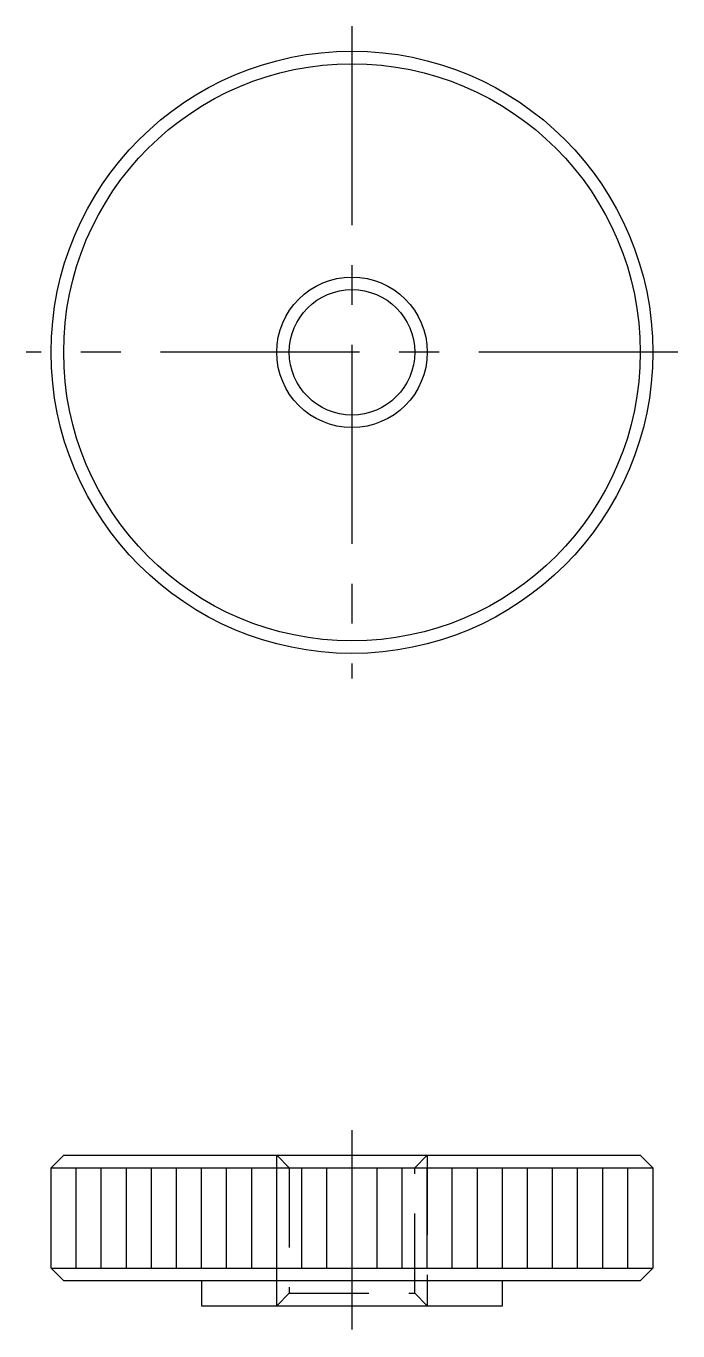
# Model space of a CAD drawing. Extents: x 10 to 156, y 10 to 144.
# Drawn here: x 129.8 to 155.8, y 92 to 144 of the extents above; entities outside this region: 2.
import ezdxf

# ---------------------------------------------------------------- set-up
doc = ezdxf.new("R2010")
doc.units = 0
doc.header["$LTSCALE"] = 0.25
doc.linetypes.add('CENTER', pattern=[50.8, 31.75, -6.35, 6.35, -6.35])
doc.linetypes.add('DASHED', pattern=[19.05, 12.7, -6.35])
doc.layers.get('0').update_dxf_attribs({"linetype": 'CONTINUOUS'})
doc.layers.add('CENTER', color=1, linetype='CENTER')

msp = doc.modelspace()

# ---------------------------------------------------------------- linework, layer by layer
for p, q in [((131.276, 99.022), (130.776, 98.522)), ((131.276, 99.022), (154.276, 99.022)), ((154.276, 99.022), (154.776, 98.522)), ((130.776, 98.522), (154.776, 98.522)), ((130.776, 94.522), (130.776, 98.522)), ((131.776, 94.522), (131.776, 98.522)), ((132.776, 94.522), (132.776, 98.522)), ((133.776, 94.522), (133.776, 98.522)), ((134.776, 94.522), (134.776, 98.522)), ((135.776, 94.522), (135.776, 98.522)), ((136.776, 94.522), (136.776, 98.522)), ((137.776, 94.522), (137.776, 98.522)), ((138.776, 94.522), (138.776, 98.522)), ((139.776, 94.522), (139.776, 98.522)), ((140.776, 94.522), (140.776, 98.522)), ((141.776, 94.522), (141.776, 98.522)), ((143.776, 94.522), (143.776, 98.522)), ((144.776, 94.522), (144.776, 98.522)), ((145.776, 94.522), (145.776, 98.522)), ((146.776, 94.522), (146.776, 98.522)), ((147.776, 94.522), (147.776, 98.522)), ((148.776, 94.522), (148.776, 98.522)), ((149.776, 94.522), (149.776, 98.522)), ((150.776, 94.522), (150.776, 98.522)), ((151.776, 94.522), (151.776, 98.522)), ((152.776, 94.522), (152.776, 98.522)), ((153.776, 94.522), (153.776, 98.522)), ((154.776, 98.522), (154.776, 94.522)), ((130.776, 94.522), (154.776, 94.522)), ((130.776, 94.522), (131.276, 94.022)), ((136.776, 94.522), (136.776, 94.522)), ((142.776, 94.522), (142.776, 94.522)), ((154.276, 94.022), (154.776, 94.522)), ((154.276, 94.022), (131.276, 94.022)), ((136.776, 94.022), (136.776, 93.022)), ((148.776, 93.022), (148.776, 94.022)), ((136.776, 93.022), (148.776, 93.022))]:
    msp.add_line(p, q)
at = {"color": 3, "linetype": 'DASHED'}
for p, q in [((139.776, 93.022), (139.776, 99.022)), ((140.276, 98.522), (139.776, 99.022)), ((145.276, 98.522), (145.776, 99.022)), ((145.776, 99.022), (145.776, 93.022)), ((140.276, 98.522), (140.276, 93.522)), ((145.276, 93.522), (145.276, 98.522)), ((140.276, 93.522), (139.776, 93.022)), ((140.276, 93.522), (145.276, 93.522)), ((145.276, 93.522), (145.776, 93.022))]:
    msp.add_line(p, q, dxfattribs=at)
for radius in [12, 11.5, 2.5]:
    msp.add_circle((142.776, 131.023), radius)
at = {"color": 3, "linetype": 'CONTINUOUS'}
msp.add_circle((142.776, 131.023), 3, dxfattribs=at)
at = {"layer": 'CENTER', "color": 1, "linetype": 'CENTER'}
for p, q in [((142.776, 144.023), (142.776, 118.023)), ((155.776, 131.023), (129.776, 131.023)), ((142.776, 100.022), (142.776, 92.022))]:
    msp.add_line(p, q, dxfattribs=at)

# ---------------------------------------------------------------- texts
for s, p in [('NOMS6', (10, 25)), ('NOMS06', (10, 10))]:
    msp.add_text(s, height=4).set_placement(p)

doc.saveas('drawing.dxf')
